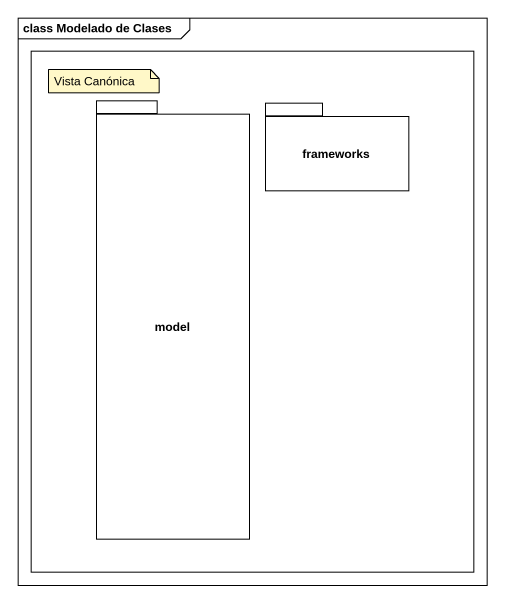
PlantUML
@startuml
mainframe class Modelado de Clases
rectangle " " as rectangle1 {
  package model {
  }
  package frameworks {
  }
}
note as N1
  Vista Canónica
end note
@enduml
